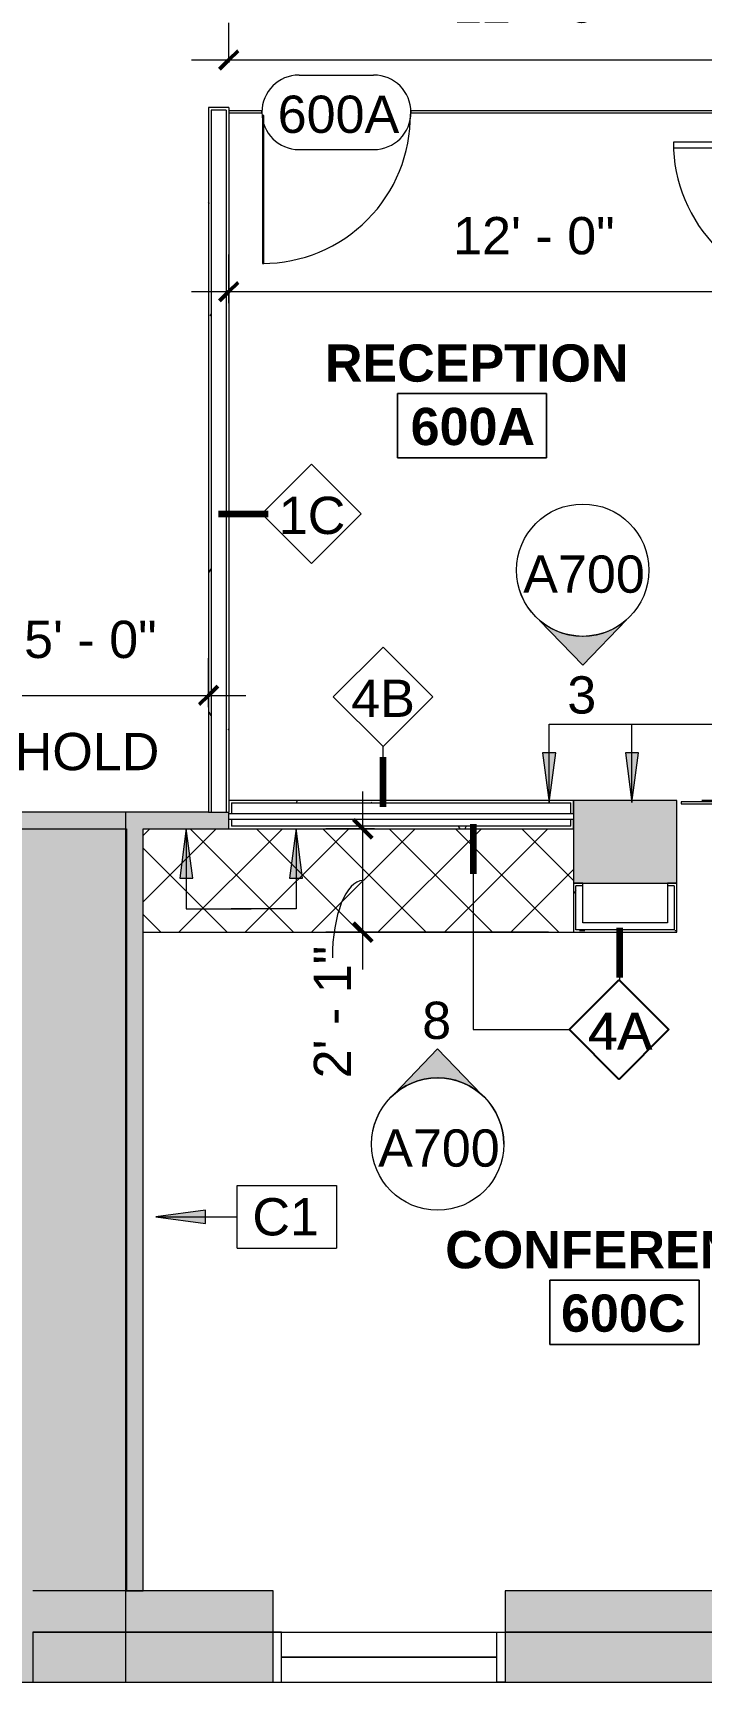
# Model space of a CAD drawing. Header units: inches. Extents: x 920 to 3279, y -557 to 1354.
# Drawn here: x 1971.6 to 2132.9, y 72 to 470.1 of the extents above; entities that cross this region are included whole.
import ezdxf

# ---------------------------------------------------------------- set-up
doc = ezdxf.new("R2010")
doc.units = ezdxf.units.IN
doc.header["$MEASUREMENT"] = 0
for name, color, linetype, lineweight in [('1600 K ST 6th Floor-Clean-REVISED_dwg', 8, 'Continuous', 9), ('A-ANNO-DIMS', 211, 'Continuous', 9), ('A-ANNO-DIMS-96', 211, 'Continuous', 9), ('A-ANNO-KEYN', 231, 'Continuous', 9), ('A-AREA-IDEN', 2, 'Continuous', 9), ('A-COLS', 52, 'Continuous', 13), ('A-DETL', 90, 'Continuous', 9), ('A-DETL-GENF', 92, 'Continuous', 9), ('A-DOOR', 31, 'Continuous', 13), ('A-DOOR-IDEN', 31, 'Continuous', 9), ('A-GLAZ-CURT', 52, 'Continuous', 9), ('A-Glaz-Exst', 7, 'Continuous', 9), ('A-WALL', 113, 'Continuous', 13), ('A-WALL-IDEN', 211, 'Continuous', 9), ('A-WALL-PATT', 111, 'Continuous', 13), ('G-ANNO-SYMB', 111, 'Continuous', 9), ('G-ANNO-TEXT', 4, 'Continuous', 9), ('I-WALL', 2, 'Continuous', 13), ('Q-CASE', 31, 'Continuous', 9)]:
    doc.layers.add(name, color=color, linetype=linetype, lineweight=lineweight)
doc.styles.add('Arial', font='arial.ttf', dxfattribs={"height": 9})
doc.styles.add('Swis721 Lt BT_2', font='swissl.ttf', dxfattribs={"height": 9})
doc.styles.add('Swis721 Lt BT_B', font='', dxfattribs={"height": 9})
doc.styles.get('Swis721 Lt BT_B').set_extended_font_data('Swis721 Lt BT', bold=True)
doc.dimstyles.new('OTJ_-_3_32__Linear__1_2__Tolerance', dxfattribs={"dimscale": 12, "dimtxt": 9.497835, "dimasz": 0.375, "dimexe": 0.75, "dimexo": 0.5, "dimgap": 0.5, "dimtad": 1, "dimdec": 1, "dimrnd": 0.5, "dimzin": 3, "dimdsep": 46, "dimlunit": 4, "dimtxsty": 'Swis721 Lt BT_2', "dimblk1": 'OBLIQUE', "dimblk2": 'OBLIQUE', "dimsah": 1, "dimcen": 0.09, "dimdle": 0.75, "dimazin": 0, "dimtfac": 1, "dimtdec": 4, "dimtix": 1, "dimtmove": 0, "dimatfit": 3, "dimfxl": 1, "dimtvp": 1, "dimfrac": 2, "dimtolj": 1, "dimtzin": 0, "dimarcsym": 2})
doc.dimstyles.new('OTJ_-_3_32__Linear__1_2__Tolerance_1', dxfattribs={"dimscale": 12, "dimtxt": 9.497835, "dimasz": 0.375, "dimexe": 0.75, "dimexo": 0.5, "dimgap": 0.5, "dimtad": 1, "dimdec": 1, "dimrnd": 0.5, "dimzin": 3, "dimdsep": 46, "dimlunit": 4, "dimtxsty": 'Swis721 Lt BT_2', "dimblk1": 'OBLIQUE', "dimblk2": 'OBLIQUE', "dimsah": 1, "dimcen": 0.09, "dimdle": 0.75, "dimazin": 0, "dimtfac": 1, "dimtdec": 4, "dimtix": 1, "dimtmove": 1, "dimatfit": 3, "dimfxl": 1, "dimtvp": 1, "dimfrac": 2, "dimtolj": 1, "dimtzin": 0, "dimarcsym": 2})
pattern_1 = [(0, (1742.605, 0), (30.72, 7.68), [1.267, -21.773, 1.267, -21.773, -122.88]), (0, (1742.605, 0), (30.72, 7.68), [-46.08, 1.267, -44.813, 1.267, -21.773, -53.76]), (0, (1742.605, 0), (30.72, 7.68), [-115.2, 1.267, -14.093, 1.267, -37.133]), (120, (1754.125, 3.84), (-22.01108, 22.7643), [1.267, -21.773, 1.267, -21.773, -122.88]), (120, (1754.125, 3.84), (-22.01108, 22.7643), [-46.08, 1.267, -44.813, 1.267, -21.773, -53.76]), (120, (1754.125, 3.84), (-22.01108, 22.7643), [-115.2, 1.267, -14.093, 1.267, -37.133]), (240, (1757.965, 19.2), (-8.70892, -30.4443), [1.267, -21.773, 1.267, -21.773, -122.88]), (240, (1757.965, 19.2), (-8.70892, -30.4443), [-46.08, 1.267, -44.813, 1.267, -21.773, -53.76]), (240, (1757.965, 19.2), (-8.70892, -30.4443), [-115.2, 1.267, -14.093, 1.267, -37.133])]

# ---------------------------------------------------------------- blocks, each defined once
blk = doc.blocks.new('System Panel - Glazed-7510324-Level XX  CONSTRUCTION')
at = {"layer": 'A-GLAZ-CURT', "lineweight": 13}
for p, q in [((19, 0.125), (-19, 0.125)), ((-19, 0.125), (-19, -0.375)), ((19, -0.375), (19, 0.125)), ((-19, -0.375), (19, -0.375))]:
    blk.add_line(p, q, dxfattribs=at)
blk = doc.blocks.new('existing columns - existing columns-7228682-Level XX  CONSTRUCTION')
at = {"layer": 'A-COLS', "lineweight": 9}
h = blk.add_hatch(color=7, dxfattribs=at)
h.paths.add_polyline_path([(384.5, 264.85), (384.5, 284.85), (359.5, 284.85), (359.5, 264.85)], flags=0)
h.paths.add_polyline_path([(1273.33, 265.1), (1296.58, 265.1), (1296.58, 284.6), (1273.33, 284.6)], flags=0)
h.paths.add_polyline_path([(614.75, 265.1), (614.75, 284.6), (585.25, 284.6), (585.25, 265.1)], flags=0)
h.paths.add_polyline_path([(162.62, 265.35), (162.62, 284.85), (125.37, 284.85), (125.37, 265.35)], flags=0)
h.paths.add_polyline_path([(816.33, 265.6), (841.58, 265.6), (841.58, 284.1), (816.33, 284.1)], flags=0)
h.paths.add_polyline_path([(1043.14, 265.6), (1070.77, 265.6), (1070.77, 284.1), (1043.14, 284.1), (1043.14, 267.07)], flags=0)
h.paths.add_polyline_path([(1297.94, 517.56), (1297.94, 540.06), (1274.69, 540.06), (1274.69, 517.56)], flags=0)
h.paths.add_polyline_path([(1049.47, 518.87), (1070.77, 518.87), (1070.77, 538.75), (1043.14, 538.75), (1043.14, 518.87)], flags=0)
h.paths.add_polyline_path([(816.33, 520.1), (841.58, 520.1), (841.58, 538.22), (816.33, 538.22)], flags=0)
h.paths.add_polyline_path([(615, 520.1), (615, 539.97), (585, 539.97), (585, 520.1)], flags=0)
h.paths.add_polyline_path([(365.37, 522.37), (396.25, 522.37), (396.25, 540.6), (365.37, 540.6)], flags=0)
h.paths.add_polyline_path([(369, 759.02), (395, 759.02), (395, 770.52), (369, 770.52)], flags=0)
at = {"layer": 'A-COLS', "color": 8, "lineweight": 20}
for p, q in [((384.5, 284.85), (359.5, 284.85)), ((359.5, 284.85), (359.5, 264.85)), ((384.5, 264.85), (384.5, 284.85)), ((359.5, 264.85), (384.5, 264.85))]:
    blk.add_line(p, q, dxfattribs=at)
blk = doc.blocks.new('perimeter columns - perimeter columns-7228800-Level XX  CONSTRUCTION')
at = {"layer": 'A-COLS', "lineweight": 9}
h = blk.add_hatch(color=7, dxfattribs=at)
h.paths.add_polyline_path([(12, 84), (59, 84), (59, 94), (12, 94)], flags=0)
h.paths.add_polyline_path([(573.1, 84), (629, 84), (629, 94), (571, 94), (571, 84)], flags=0)
h.paths.add_polyline_path([(743.95, 84), (743.95, 94), (685, 94), (685, 84)], flags=0)
h.paths.add_polyline_path([(173, 84), (173, 94), (115, 94), (115, 84)], flags=0)
h.paths.add_polyline_path([(1390.51, 84), (1421.51, 84), (1426.24, 85.3), (1422.09, 94), (1390.51, 94)], flags=0)
h.paths.add_polyline_path([(229, 84), (287, 84), (287, 94), (229, 94)], flags=0)
h.paths.add_polyline_path([(953.95, 84), (953.95, 94), (931.95, 94), (931.95, 84), (953.33, 84)], flags=0)
h.paths.add_polyline_path([(457, 84), (515, 84), (515, 94), (457, 94)], flags=0)
h.paths.add_polyline_path([(343, 84), (401, 84), (401, 94), (343, 94)], flags=0)
h.paths.add_polyline_path([(1079.95, 84), (1079.95, 94), (1056.95, 94), (1056.95, 84)], flags=0)
h.paths.add_polyline_path([(1159.95, 84), (1184.95, 84), (1184.95, 94), (1159.95, 94)], flags=0)
h.paths.add_polyline_path([(1287.95, 84), (1305.95, 84), (1305.95, 94), (1287.95, 94)], flags=0)
h.paths.add_polyline_path([(838.95, 84), (838.95, 94), (819.95, 94), (819.95, 84), (838.33, 84)], flags=0)
h.paths.add_polyline_path([(1523.01, 178.61), (1524.2, 182.34), (1524.2, 206.47), (1515.95, 206.47), (1515.95, 182.29), (1519.44, 180.47)], flags=0)
h.paths.add_polyline_path([(1524.2, 318.22), (1524.2, 348.22), (1515.95, 348.22), (1515.95, 318.22)], flags=0)
h.paths.add_polyline_path([(1524.2, 436.04), (1524.2, 456.04), (1515.95, 456.04), (1515.95, 436.04)], flags=0)
h.paths.add_polyline_path([(1524.2, 551.04), (1524.2, 569.54), (1515.95, 569.54), (1515.95, 551.04)], flags=0)
h.paths.add_polyline_path([(1515.95, 680.5), (1524.2, 680.5), (1524.2, 704.5), (1515.95, 704.5)], flags=0)
h.paths.add_polyline_path([(722.81, 696.5), (739.8, 696.5), (739.8, 704.5), (722.81, 704.5)], flags=0)
h.paths.add_polyline_path([(946.41, 696.5), (952.2, 696.5), (952.2, 704.5), (932.2, 704.5), (932.2, 696.5)], flags=0)
h.paths.add_polyline_path([(833.7, 696.5), (833.7, 704.5), (815.2, 704.5), (815.2, 696.5)], flags=0)
h.paths.add_polyline_path([(574.9, 696.5), (574.9, 704.5), (560.9, 704.5), (560.9, 769.75), (547.9, 769.75), (547.9, 696.5), (573.1, 696.5)], flags=0)
h.paths.add_polyline_path([(1270.45, 696.5), (1301.45, 696.5), (1301.45, 704.5), (1270.45, 704.5)], flags=0)
h.paths.add_polyline_path([(1385.45, 696.5), (1410.45, 696.5), (1410.45, 704.5), (1385.45, 704.5)], flags=0)
h.paths.add_polyline_path([(1179.83, 696.5), (1182.95, 696.5), (1182.95, 704.5), (1159.7, 704.5), (1159.7, 696.5), (1174.08, 696.5)], flags=0)
h.paths.add_polyline_path([(1049.7, 696.5), (1075.7, 696.5), (1075.7, 704.5), (1049.7, 704.5)], flags=0)
at = {"layer": 'A-COLS', "color": 8, "lineweight": 20}
for p, q in [((287, 94), (229, 94)), ((287, 84), (287, 94)), ((343, 94), (343, 84)), ((401, 94), (343, 94)), ((229, 84), (287, 84)), ((343, 84), (401, 84))]:
    blk.add_line(p, q, dxfattribs=at)
blk = doc.blocks.new('System Panel - Glazed-7669273-Level XX  CONSTRUCTION')
at = {"layer": 'A-GLAZ-CURT', "lineweight": 13}
for p, q in [((4, 0.375), (-4, 0.375)), ((-4, 0.375), (-4, -0.125)), ((4, -0.125), (4, 0.375)), ((-4, -0.125), (4, -0.125))]:
    blk.add_line(p, q, dxfattribs=at)
blk = doc.blocks.new('CW-Single Glass Door - Patch Only - Short Pull-7669274-Level XX  CONSTRUCTION')
at = {"layer": 'A-DOOR'}
for p, q in [((-17.5, -0.75), (-17.875, -0.75)), ((-17.875, -0.75), (-17.875, -36.5)), ((-17.5, -36.5), (-17.5, -0.75)), ((-17.875, -36.5), (-17.5, -36.5))]:
    blk.add_line(p, q, dxfattribs=at)
at = {"layer": 'A-DOOR', "lineweight": 9}
blk.add_arc((-17.875, -0.75), 35.75, 270, 0.5, dxfattribs=at)
blk = doc.blocks.new('System Panel - Glazed-7669277-Level XX  CONSTRUCTION')
at = {"layer": 'A-GLAZ-CURT', "lineweight": 13}
for p, q in [((50.06, 0.37), (-50.06, 0.37)), ((-50.06, 0.37), (-50.06, -0.13)), ((50.06, -0.13), (50.06, 0.37)), ((-50.06, -0.13), (50.06, -0.13))]:
    blk.add_line(p, q, dxfattribs=at)
blk = doc.blocks.new('Door - Single - Solid Door-7488237-Level XX  CONSTRUCTION')
at = {"layer": 'A-DOOR', "lineweight": 9}
for p, q in [((-15.63, 3.1), (-14.13, 3.1)), ((-15.63, 2.35), (-15.63, 3.1)), ((-14.13, 3.1), (-14.13, -0.28)), ((22.12, 3.1), (23.62, 3.1)), ((22.12, -0.28), (22.12, 3.1)), ((23.62, 3.1), (23.62, 2.35)), ((-15.63, -3.28), (-15.63, -2.53)), ((-14.13, -3.28), (-15.63, -3.28)), ((-14.13, -0.28), (-13.63, -0.28)), ((-14.13, -1.78), (-14.13, -3.28)), ((-13.63, -1.78), (-14.13, -1.78)), ((-13.63, -0.28), (-13.63, -1.78)), ((21.62, -0.28), (22.12, -0.28)), ((21.62, -1.78), (21.62, -0.28)), ((22.12, -1.78), (21.62, -1.78)), ((22.12, -3.28), (22.12, -1.78)), ((23.62, -3.28), (22.12, -3.28)), ((23.62, -2.53), (23.62, -3.28))]:
    blk.add_line(p, q, dxfattribs=at)
at = {"layer": 'A-DOOR'}
for p, q in [((-12.63, -3.28), (-14.01, -3.28)), ((-14.01, -3.28), (-14.01, -39.28)), ((-12.63, -39.28), (-12.63, -3.28)), ((-14.01, -39.28), (-12.63, -39.28))]:
    blk.add_line(p, q, dxfattribs=at)
at = {"layer": 'A-DOOR', "lineweight": 9}
blk.add_arc((-14.01, -3.28), 36, 270, 0.5, dxfattribs=at)
blk = doc.blocks.new('C-Counter Top - ADJ HEIGHT-7554474-Level XX  CONSTRUCTION')
at = {"layer": 'Q-CASE'}
h = blk.add_hatch(dxfattribs=at)
h.set_pattern_fill('FP_10', color=256, style=0, pattern_type=2)
h.set_pattern_definition([(45, (-302.862, -278), (-8.01223, 8.01223), []), (135, (-302.862, -278), (-8.01223, -8.01223), [])])
h.paths.add_polyline_path([(56.64, -25), (56.64, 0), (-47.26, 0), (-47.26, -25)], flags=0)
blk.add_line((-47.26, -25), (56.64, -25), dxfattribs=at)
blk = doc.blocks.new('1600 K ST 6th Floor-Clean-REVISED_dwg-7023626-Level XX  CONSTRUCTION')
at = {"layer": 'A-Glaz-Exst'}
for p, q in [((289, 84), (287, 84)), ((287, 84), (343, 84)), ((341, 84), (343, 84)), ((287, 72), (343, 72))]:
    blk.add_line(p, q, dxfattribs=at)
at = {"layer": 'A-Glaz-Exst', "flags": 128}
for points in [[(287, 72), (289, 72), (289, 84)], [(343, 72), (341, 72), (341, 84)], [(341, 78), (341, 78), (289, 78), (289, 78), (341, 78), (341, 78), (289, 78)]]:
    blk.add_lwpolyline(points, dxfattribs=at)
blk = doc.blocks.new('Elevation - Filled Arrow 2-347888-Level XX  CONSTRUCTION')
at = {"layer": 'G-ANNO-SYMB'}
blk.add_circle((0, 0), 0.1664, dxfattribs=at)
blk = doc.blocks.new('Elevation - Filled Arrow-151867-Level XX  CONSTRUCTION')
at = {"layer": 'G-ANNO-SYMB'}
h = blk.add_hatch(color=256, dxfattribs=at)
edge = h.paths.add_edge_path(flags=0)
edge.add_line((0, 0.2393), (0.1103, 0.1247))
edge.add_arc((-0.0002, -0.0002), 0.1667, 48.498, 130.5571)
edge.add_line((-0.1085, 0.1265), (0, 0.2393))
for p, q in [((0, 0.2393), (-0.1085, 0.1265)), ((-0.1084, 0.1266), (0, 0.2393)), ((0, 0.2393), (-0.1084, 0.1266)), ((0, 0.2393), (0.11, 0.1249)), ((0.1103, 0.1247), (0, 0.2393))]:
    blk.add_line(p, q, dxfattribs=at)
blk.add_arc((-0.0002, -0.0002), 0.1667, 48.498, 130.5571, dxfattribs=at)
blk.add_ellipse((-0.0002, -0.0001), major_axis=(-0.1667, 0), ratio=0.999376, start_param=3.141593, end_param=6.283185, dxfattribs=at)
blk = doc.blocks.new('DIMBLOCK1-Level XX  CONSTRUCTION')
at = {"layer": 'A-ANNO-DIMS-96', "transparency": 16777216}
for p, q in [((1954.01, 307.39), (1954.01, 319.21)), ((2014.01, 307.39), (2014.01, 319.21)), ((1945.01, 310.21), (2023.01, 310.21)), ((1954.01, 310.21), (1954.01, 307.39)), ((2014.01, 310.21), (2014.01, 307.39))]:
    blk.add_line(p, q, dxfattribs=at)
at = {"layer": 'A-ANNO-DIMS-96', "lineweight": 50, "transparency": 16777216}
for p, q in [((1954.01, 310.21), (1956.26, 312.46)), ((2014.01, 310.21), (2016.26, 312.46)), ((1954.01, 310.21), (1951.76, 307.96)), ((2014.01, 310.21), (2011.76, 307.96))]:
    blk.add_line(p, q, dxfattribs=at)
at = {"layer": 'A-ANNO-DIMS-96', "color": 0, "transparency": 16777216, "char_height": 9, "attachment_point": 1, "line_spacing_factor": 1.005062, "style": 'Swis721 Lt BT_2'}
for s, insert, width in [('5\' - 0"', (1969.46, 328.22), 34.9159), ('HOLD', (1967.2, 301.14), 40.3432)]:
    blk.add_mtext(s, dxfattribs=dict(at, insert=insert, width=width))
blk = doc.blocks.new('_Oblique')
at = {"color": 0, "linetype": 'ByBlock', "lineweight": -2}
blk.add_line((-0.5, -0.5), (0.5, 0.5), dxfattribs=at)
blk = doc.blocks.new('Room Tag - Room Name and Number-3379422-Level XX  CONSTRUCTION')
at = {"layer": 'A-AREA-IDEN'}
for p, q in [((-0.1881, -0.1636), (-0.1881, -0.0018)), ((-0.1881, -0.0018), (0.1869, -0.0018)), ((0.1869, -0.0018), (-0.1881, -0.0018)), ((-0.1881, -0.0018), (-0.1881, -0.1636)), ((0.1869, -0.0018), (0.1869, -0.1636)), ((0.1869, -0.1636), (0.1869, -0.0018)), ((0.1869, -0.1636), (-0.1881, -0.1636)), ((-0.1881, -0.1636), (0.1869, -0.1636))]:
    blk.add_line(p, q, dxfattribs=at)
blk = doc.blocks.new('Door Tag - Door Tag-41184-Level XX  CONSTRUCTION')
at = {"layer": 'A-DOOR-IDEN'}
for p, q in [((-0.09375, 0.09375), (0.09375, 0.09375)), ((-0.09375, -0.09375), (0.09375, -0.09375))]:
    blk.add_line(p, q, dxfattribs=at)
for centre, start, end in [((-0.09375, 0), 90, 270), ((0.09375, 0), 270, 90)]:
    blk.add_arc(centre, 0.09375, start, end, dxfattribs=at)
blk = doc.blocks.new('Wall Tag - 1_4_-62626-Level XX  CONSTRUCTION')
at = {"layer": 'A-WALL-IDEN'}
for p, q in [((-0.125, 0), (0, 0.125)), ((0, 0.125), (0.125, 0)), ((-0.125, 0), (0, -0.125)), ((0, -0.125), (0.125, 0))]:
    blk.add_line(p, q, dxfattribs=at)
blk = doc.blocks.new('DIMBLOCK12-Level XX  CONSTRUCTION')
at = {"layer": 'A-ANNO-DIMS-96', "transparency": 16777216}
for p, q in [((2018.88, 404.86), (2018.88, 416.67)), ((2163, 404.86), (2163, 416.67)), ((2009.88, 407.67), (2172, 407.67)), ((2018.88, 407.67), (2018.88, 404.86)), ((2163, 407.67), (2163, 404.86))]:
    blk.add_line(p, q, dxfattribs=at)
at = {"layer": 'A-ANNO-DIMS-96', "lineweight": 50, "transparency": 16777216}
for p, q in [((2018.88, 407.67), (2016.63, 405.42)), ((2018.88, 407.67), (2021.13, 409.92)), ((2163, 407.67), (2160.75, 405.42)), ((2163, 407.67), (2165.25, 409.92))]:
    blk.add_line(p, q, dxfattribs=at)
at = {"layer": 'A-ANNO-DIMS-96', "color": 0, "transparency": 16777216, "insert": (2073.07, 425.69), "char_height": 9, "width": 42.8759, "attachment_point": 1, "line_spacing_factor": 1.005062, "style": 'Swis721 Lt BT_2'}
blk.add_mtext('12\' - 0"', dxfattribs=at)
blk = doc.blocks.new('Keynote Tag - Keynote Number - Boxed-135510-Level XX  CONSTRUCTION')
at = {"layer": 'A-ANNO-KEYN'}
for p, q in [((-0.125, -0.0792), (-0.125, 0.0781)), ((-0.125, 0.0781), (0.125, 0.0781)), ((0.125, 0.0781), (0.125, -0.0792)), ((-0.125, -0.0792), (0.125, -0.0792))]:
    blk.add_line(p, q, dxfattribs=at)
blk = doc.blocks.new('DIMBLOCK16-Level XX  CONSTRUCTION')
at = {"layer": 'A-ANNO-DIMS-96', "transparency": 16777216}
for p, q in [((2212.61, 353.85), (2212.61, 275.85)), ((2209.79, 344.85), (2221.61, 344.85)), ((2212.61, 344.85), (2209.79, 344.85)), ((2133.11, 284.85), (2221.61, 284.85)), ((2212.61, 284.85), (2133.11, 284.85))]:
    blk.add_line(p, q, dxfattribs=at)
at = {"layer": 'A-ANNO-DIMS-96', "lineweight": 50, "transparency": 16777216}
for p, q in [((2212.61, 344.85), (2210.36, 347.1)), ((2212.61, 344.85), (2214.86, 342.6)), ((2212.61, 284.85), (2210.36, 287.1)), ((2212.61, 284.85), (2214.86, 282.6))]:
    blk.add_line(p, q, dxfattribs=at)
at = {"layer": 'A-ANNO-DIMS-96', "color": 0, "transparency": 16777216, "insert": (2194.59, 300.3), "char_height": 9, "width": 34.9159, "attachment_point": 1, "rotation": 90, "line_spacing_factor": 1.005062, "style": 'Swis721 Lt BT_2'}
blk.add_mtext('5\' - 0"', dxfattribs=at)
blk = doc.blocks.new('DIMBLOCK19-Level XX  CONSTRUCTION')
at = {"layer": 'A-ANNO-DIMS-96', "transparency": 16777216}
for p, q in [((2018.88, 462.97), (2018.88, 472.6)), ((2163, 462.97), (2163, 472.6)), ((2009.88, 463.6), (2172, 463.6)), ((2018.88, 463.6), (2018.88, 462.97)), ((2163, 463.6), (2163, 462.97))]:
    blk.add_line(p, q, dxfattribs=at)
at = {"layer": 'A-ANNO-DIMS-96', "lineweight": 50, "transparency": 16777216}
for p, q in [((2018.88, 463.6), (2021.13, 465.85)), ((2163, 463.6), (2165.25, 465.85)), ((2018.88, 463.6), (2016.63, 461.35)), ((2163, 463.6), (2160.75, 461.35))]:
    blk.add_line(p, q, dxfattribs=at)
at = {"layer": 'A-ANNO-DIMS-96', "color": 0, "transparency": 16777216, "insert": (2073.07, 481.61), "char_height": 9, "width": 42.8759, "attachment_point": 1, "line_spacing_factor": 1.005062, "style": 'Swis721 Lt BT_2'}
blk.add_mtext('12\' - 0"', dxfattribs=at)
blk = doc.blocks.new('DIMBLOCK20-Level XX  CONSTRUCTION')
at = {"layer": 'A-ANNO-DIMS-96', "transparency": 16777216}
for p, q in [((2051.3, 244), (2051.3, 287)), ((2054.11, 278), (2042.3, 278)), ((2051.3, 278), (2054.11, 278)), ((2096.11, 253), (2042.3, 253)), ((2051.3, 253), (2096.11, 253))]:
    blk.add_line(p, q, dxfattribs=at)
at = {"layer": 'A-ANNO-DIMS-96', "lineweight": 50, "transparency": 16777216}
for p, q in [((2051.3, 278), (2049.05, 280.25)), ((2051.3, 278), (2053.55, 275.75)), ((2051.3, 253), (2049.05, 255.25)), ((2051.3, 253), (2053.55, 250.75))]:
    blk.add_line(p, q, dxfattribs=at)
at = {"layer": 'A-ANNO-DIMS-96', "transparency": 16777216}
blk.add_ellipse((2051.3, 246.82), major_axis=(0, 18.68), ratio=0.396095, start_param=0, end_param=1.570796, dxfattribs=at)
at = {"layer": 'A-ANNO-DIMS-96', "color": 0, "transparency": 16777216, "insert": (2039.42, 217.73), "char_height": 9, "width": 34.9159, "attachment_point": 1, "rotation": 90, "line_spacing_factor": 1.005062, "style": 'Swis721 Lt BT_2'}
blk.add_mtext('2\' - 1"', dxfattribs=at)

msp = doc.modelspace()

# ---------------------------------------------------------------- hatches: boundary and pattern name
at = {"layer": 'A-ANNO-KEYN'}
msp.add_hatch(color=256, dxfattribs=at).paths.add_polyline_path([(2001.3, 184.31), (2013.3, 182.73), (2013.3, 185.89)], flags=0)
at = {"layer": 'A-DETL-GENF'}
h = msp.add_hatch(color=9, dxfattribs=at)
h.paths.add_polyline_path([(1971.61, 72), (1971.61, 94), (1994.01, 94), (1994.01, 278), (1950.01, 278.03), (1950.01, 330.67), (1949.26, 330.67), (1949.26, 332.17), (1950.76, 332.17), (1950.76, 332.67), (1952.26, 332.67), (1952.26, 332.17), (1954.01, 332.17), (1954.01, 368.42), (1952.26, 368.42), (1952.26, 367.92), (1950.76, 367.92), (1950.76, 368.42), (1949.26, 368.42), (1949.26, 369.92), (1950.01, 369.92), (1950.01, 372.3), (1792.61, 372.3), (1792.61, 288.8), (1754.61, 288.8), (1754.61, 94), (1801.61, 94), (1801.61, 72), (1857.61, 72), (1857.61, 94), (1915.61, 94), (1915.61, 72), (1969.46, 72)], flags=0)
h.paths.add_polyline_path([(1742.61, 72), (1754.61, 72), (1754.61, 78), (1742.61, 78), (1742.61, 76.47)], flags=0)
h.paths.add_polyline_path([(1905.23, 265.35), (1867.98, 265.35), (1867.98, 284.85), (1905.23, 284.85), (1905.23, 267.07)], flags=0)
h.paths.add_polyline_path([(1754.61, 292.3), (1789.11, 292.3), (1789.11, 372.3), (1754.61, 372.3), (1754.61, 326.8)], flags=0)
h.paths.add_polyline_path([(1835.96, 378.3), (1908.61, 378.3), (1908.61, 415.17), (1914.7, 415.17), (1914.7, 411.67), (1912.11, 411.67), (1912.11, 378.3), (1946.01, 378.3), (1946.01, 411.67), (1942.7, 411.67), (1942.7, 415.17), (1946.01, 415.17), (1946.01, 422.55), (1954.01, 422.55), (1954.01, 462.55), (1946.01, 462.55), (1946.01, 466.3), (1754.61, 466.3), (1754.61, 378.3), (1826.58, 378.3)], flags=0)
h.paths.add_polyline_path([(1842.64, 472.3), (1864.61, 472.3), (1864.61, 473.89), (1863.86, 473.89), (1863.86, 475.39), (1864.61, 475.39), (1864.61, 505.64), (1863.86, 505.64), (1863.86, 507.14), (1864.61, 507.14), (1864.58, 520.87), (1846.11, 520.87), (1846.11, 537.12), (1851.11, 537.12), (1851.11, 628.62), (1754.61, 628.62), (1754.61, 472.3), (1808.9, 472.3)], flags=0)
h.paths.add_polyline_path([(1863.01, 537.12), (1945.61, 537.12), (1945.61, 570.5), (1953.61, 570.5), (1953.61, 612.5), (1945.61, 612.5), (1945.61, 642.5), (1857.11, 642.5), (1857.11, 537.12)], flags=0)
h.paths.add_polyline_path([(1835.45, 632.62), (1851.11, 632.62), (1851.11, 656.22), (1754.61, 656.22), (1754.61, 632.62), (1796.34, 632.62)], flags=0)
h.paths.add_polyline_path([(1857.11, 650.5), (1945.61, 650.5), (1945.61, 680.5), (1953.61, 680.5), (1953.61, 722.5), (1945.61, 722.5), (1945.61, 754.28), (1857.11, 754.28), (1857.11, 656.22)], flags=0)
h.paths.add_polyline_path([(1840, 660.11), (1851.11, 660.11), (1851.11, 754.28), (1846.61, 754.28), (1846.61, 771.47), (1863.11, 771.47), (1863.11, 799), (1863.01, 799), (1863.01, 845.5), (1754.61, 845.5), (1754.61, 660.11), (1796.34, 660.11)], flags=0)
h.paths.add_polyline_path([(2078.77, 676.82), (2195.61, 676.82), (2195.61, 757.69), (2290.51, 757.69), (2290.51, 769.75), (2303.51, 769.75), (2303.51, 832.75), (2293.51, 832.75), (2293.51, 878.5), (2303.51, 878.5), (2303.51, 934.62), (2293.51, 934.62), (2293.51, 980.37), (2303.51, 980.37), (2303.51, 1036.5), (2293.51, 1036.5), (2293.51, 1082.25), (2303.51, 1082.25), (2303.51, 1138.25), (2293.51, 1138.25), (2293.51, 1185.37), (2303.51, 1185.37), (2303.51, 1333.62), (2293.51, 1333.62), (2293.51, 1341.62), (2253.11, 1341.62), (2253.11, 1353.62), (2197.11, 1353.62), (2197.11, 1333.62), (2121.61, 1333.62), (2121.61, 1353.62), (2065.61, 1353.62), (2065.61, 1333.62), (2017.61, 1333.62), (2017.61, 1353.62), (1961.61, 1353.62), (1961.61, 1333.62), (1922.11, 1333.62), (1922.11, 1353.62), (1866.11, 1353.62), (1866.11, 1333.62), (1826.61, 1333.62), (1826.61, 1353.62), (1770.61, 1353.62), (1770.61, 1333.62), (1754.61, 1333.62), (1754.61, 1162.37), (1764.86, 1162.37), (1764.86, 1157.37), (1779.86, 1157.37), (1779.86, 1107.62), (1754.61, 1107.62), (1754.61, 974.75), (1817.11, 974.75), (1817.11, 945.5), (1856.61, 945.5), (1856.61, 955.33), (1886.61, 955.33), (1886.61, 945.5), (1952.01, 945.5), (1952.01, 938.21), (1946.01, 938.21), (1946.01, 939.5), (1916.11, 939.5), (1916.11, 907.1), (1946.01, 907.1), (1946.01, 908.21), (1952.01, 908.21), (1952.01, 907.1), (2032.21, 907.1), (2032.21, 762.52), (2111.61, 762.52), (2111.61, 770.52), (2137.61, 770.52), (2137.61, 721.42), (2073.71, 721.42), (2073.71, 676.82), (2077.86, 676.82)], flags=0)
h.paths.add_polyline_path([(2076.07, 725.42), (2134.11, 725.42), (2134.11, 759.02), (2073.71, 759.02), (2073.71, 725.42)], flags=0)
h.paths.add_polyline_path([(1945.61, 760.28), (1945.61, 793), (1910.63, 793), (1910.63, 799), (1876.63, 799), (1876.63, 793), (1869.11, 793), (1869.11, 771.47), (1908.61, 771.47), (1908.61, 760.28), (1944.09, 760.28)], flags=0)
h.paths.add_polyline_path([(1919.8, 851.5), (1946.01, 851.5), (1946.01, 855.97), (1945.26, 855.97), (1945.26, 857.47), (1946.01, 857.47), (1946.01, 893.72), (1945.26, 893.72), (1945.26, 895.22), (1946.01, 895.22), (1946.01, 903.1), (1912.11, 903.1), (1912.11, 939.5), (1754.61, 939.5), (1754.61, 851.5), (1882.9, 851.5)], flags=0)
h.paths.add_polyline_path([(2140.61, 938.5), (2116.11, 938.5), (2116.11, 956.5), (2140.61, 956.5)], flags=0)
h.paths.add_polyline_path([(1754.61, 945.5), (1813.11, 945.5), (1813.11, 970.75), (1754.61, 970.75)], flags=0)
h.paths.add_polyline_path([(1944.36, 1126.37), (1924.86, 1126.37), (1924.86, 1162.37), (1944.36, 1162.37)], flags=0)
h.paths.add_polyline_path([(2159.36, 1143.25), (2140.86, 1143.25), (2140.86, 1162.37), (2159.36, 1162.37)], flags=0)
h.paths.add_polyline_path([(2315.51, 1341.62), (2315.51, 1353.62), (2309.51, 1353.62), (2309.51, 1341.62)], flags=0)
h.paths.add_polyline_path([(1742.61, 1341.62), (1754.61, 1341.62), (1754.61, 1353.62), (1742.61, 1353.62)], flags=0)
at = {"layer": 'A-WALL-PATT', "lineweight": 9}
h = msp.add_hatch(dxfattribs=at)
h.set_pattern_fill('FP_2', color=256, style=0, pattern_type=2)
h.set_pattern_definition(pattern_1)
h.paths.add_polyline_path([(2014.01, 282), (2014.63, 282), (2014.63, 451.47), (2018.26, 451.47), (2018.25, 452.1), (2014.01, 452.1), (2014.01, 424.1)], flags=0)
h = msp.add_hatch(dxfattribs=at)
h.set_pattern_fill('FP_2', color=256, style=0, pattern_type=2)
h.set_pattern_definition(pattern_1)
h.paths.add_polyline_path([(2018.26, 282), (2018.88, 282), (2018.88, 452.1), (2018.26, 452.1), (2018.26, 284.85)], flags=0)
h = msp.add_hatch(dxfattribs=at)
h.set_pattern_fill('FP_2', color=256, style=0, pattern_type=2)
h.set_pattern_definition(pattern_1)
h.paths.add_polyline_path([(2102.11, 281.72), (2102.11, 284.85), (2018.88, 284.85), (2018.88, 281.72), (2019.51, 281.72), (2019.51, 284.22), (2101.48, 284.22), (2101.48, 281.72)], flags=0)
for points in [[(1969.46, 278), (1998.21, 278), (1998.21, 282), (1954.01, 282), (1954.01, 278)], [(2018.26, 278), (2018.88, 278), (2018.88, 282), (1998.21, 282), (1998.21, 278), (2014.63, 278)], [(1994.21, 94), (1998.21, 94), (1998.21, 278), (1994.21, 278), (1994.21, 110.03)], [(1971.61, 72), (2029.61, 72), (2029.61, 84), (1971.61, 84)], [(2143.61, 72), (2143.61, 84), (2085.61, 84), (2085.61, 72)]]:
    msp.add_hatch(color=7, dxfattribs=at).paths.add_polyline_path(points, flags=0)
h = msp.add_hatch(dxfattribs=at)
h.set_pattern_fill('FP_2', color=256, style=0, pattern_type=2)
h.set_pattern_definition(pattern_1)
h.paths.add_polyline_path([(2101.48, 278), (2102.11, 278), (2102.11, 280.25), (2101.48, 280.25), (2101.48, 278.62), (2019.51, 278.62), (2019.51, 280.25), (2018.88, 280.25), (2018.88, 278), (2019.51, 278)], flags=0)
h = msp.add_hatch(dxfattribs=at)
h.set_pattern_fill('FP_2', color=256, style=0, pattern_type=2)
h.set_pattern_definition(pattern_1)
h.paths.add_polyline_path([(2102.11, 253), (2102.73, 253), (2102.73, 264.22), (2104.36, 264.22), (2104.36, 264.85), (2102.11, 264.85), (2102.11, 253.62)], flags=0)
h = msp.add_hatch(dxfattribs=at)
h.set_pattern_fill('FP_2', color=256, style=0, pattern_type=2)
h.set_pattern_definition(pattern_1)
h.paths.add_polyline_path([(2124.86, 253), (2127.11, 253), (2127.11, 253.62), (2102.73, 253.62), (2102.73, 253), (2104.36, 253)], flags=0)
at = {"layer": 'G-ANNO-TEXT'}
for points in [[(2096.26, 284.3), (2097.84, 296.3), (2094.68, 296.3)], [(2116.26, 284.3), (2117.84, 296.3), (2114.68, 296.3)], [(2008.62, 278.04), (2007.04, 266.04), (2010.2, 266.04)], [(2035.14, 278.04), (2033.56, 266.04), (2036.72, 266.04)]]:
    msp.add_hatch(color=7, dxfattribs=at).paths.add_polyline_path(points, flags=0)

# ---------------------------------------------------------------- linework, layer by layer
at = {"layer": 'A-ANNO-KEYN'}
for p, q in [((2013.3, 185.89), (2001.3, 184.31)), ((2001.3, 184.31), (2013.3, 182.73)), ((2001.3, 184.31), (2020.88, 184.31)), ((2013.3, 182.73), (2013.3, 185.89))]:
    msp.add_line(p, q, dxfattribs=at)
at = {"layer": 'A-DETL'}
for p, q in [((1994.01, 282), (1954.01, 282)), ((1994.01, 72), (1994.01, 282)), ((1742.61, 72), (1994.01, 72))]:
    msp.add_line(p, q, dxfattribs=at)
at = {"layer": 'A-WALL'}
for p, q in [((2018.26, 451.47), (2014.63, 451.47)), ((2014.63, 451.47), (2014.63, 282)), ((2018.26, 451.47), (2018.26, 282)), ((2019.51, 284.22), (2019.51, 281.72)), ((2019.51, 284.22), (2101.48, 284.22)), ((2101.48, 281.72), (2101.48, 284.22)), ((2014.01, 282), (2018.88, 282)), ((2019.51, 280.25), (2019.51, 278.62)), ((2101.48, 278.62), (2101.48, 280.25)), ((2101.48, 278.62), (2019.51, 278.62)), ((2102.73, 253.62), (2102.73, 264.22)), ((2104.36, 264.22), (2102.73, 264.22)), ((2126.48, 264.22), (2124.86, 264.22)), ((2126.48, 264.22), (2126.48, 253.62)), ((2126.48, 253.62), (2102.73, 253.62))]:
    msp.add_line(p, q, dxfattribs=at)
at = {"layer": 'A-WALL', "color": 8, "lineweight": 20}
for p, q in [((2029.61, 84), (1971.61, 84)), ((1971.61, 84), (1971.61, 72)), ((2029.61, 72), (2029.61, 84)), ((2143.61, 84), (2085.61, 84)), ((2085.61, 84), (2085.61, 72)), ((1971.61, 72), (2029.61, 72)), ((2085.61, 72), (2143.61, 72))]:
    msp.add_line(p, q, dxfattribs=at)
at = {"layer": 'A-WALL-IDEN', "lineweight": 90}
for p, q in [((2016.44, 354.04), (2028.44, 354.04)), ((2056.14, 283.29), (2056.14, 295.29)), ((2077.89, 279.12), (2077.89, 267.12)), ((2113.27, 254.12), (2113.27, 242.12))]:
    msp.add_line(p, q, dxfattribs=at)
at = {"layer": 'A-WALL-IDEN'}
for p, q in [((2016.44, 354.04), (2026.88, 354.04)), ((2056.14, 283.29), (2056.14, 297.88)), ((2077.89, 279.12), (2077.89, 229.5)), ((2113.27, 254.12), (2113.27, 241.5)), ((2077.89, 229.5), (2101.02, 229.5))]:
    msp.add_line(p, q, dxfattribs=at)
at = {"layer": 'G-ANNO-TEXT', "color": 7}
for p, q in [((2096.26, 303.23), (2119.07, 303.23)), ((2096.26, 284.3), (2096.26, 303.23)), ((2116.26, 303.23), (2139.07, 303.23)), ((2116.26, 284.3), (2116.26, 303.23)), ((2119.07, 303.23), (2120.32, 303.23)), ((2097.84, 296.3), (2094.68, 296.3)), ((2094.68, 296.3), (2096.26, 284.3)), ((2096.26, 284.3), (2097.84, 296.3)), ((2117.84, 296.3), (2114.68, 296.3)), ((2114.68, 296.3), (2116.26, 284.3)), ((2116.26, 284.3), (2117.84, 296.3)), ((2008.62, 278.04), (2007.04, 266.04)), ((2010.2, 266.04), (2008.62, 278.04)), ((2008.62, 278.04), (2008.62, 258.69)), ((2035.14, 278.04), (2033.56, 266.04)), ((2036.72, 266.04), (2035.14, 278.04)), ((2035.14, 278.04), (2035.14, 258.69)), ((2007.04, 266.04), (2010.2, 266.04)), ((2033.56, 266.04), (2036.72, 266.04)), ((2008.62, 258.69), (2024.29, 258.69)), ((2035.14, 258.69), (2019.47, 258.69))]:
    msp.add_line(p, q, dxfattribs=at)
at = {"layer": 'I-WALL'}
for p, q in [((2018.88, 452.1), (2014.01, 452.1)), ((2014.01, 452.1), (2014.01, 282)), ((2018.88, 452.1), (2018.88, 282)), ((2102.11, 284.85), (2018.88, 284.85)), ((2102.11, 281.72), (2102.11, 284.85)), ((2018.88, 281.72), (2102.11, 281.72)), ((2102.11, 280.25), (2018.88, 280.25)), ((2102.11, 278), (2102.11, 280.25)), ((2018.88, 278), (2102.11, 278)), ((2102.11, 264.85), (2102.11, 253)), ((2104.36, 264.85), (2102.11, 264.85)), ((2104.36, 255.25), (2104.36, 264.85)), ((2127.11, 264.85), (2124.86, 264.85)), ((2124.86, 264.85), (2124.86, 255.25)), ((2127.11, 253), (2127.11, 264.85)), ((2124.86, 255.25), (2104.36, 255.25)), ((2102.11, 253), (2127.11, 253))]:
    msp.add_line(p, q, dxfattribs=at)
at = {"layer": 'I-WALL', "color": 8, "lineweight": 20}
for p, q in [((2014.01, 282), (1954.01, 282)), ((2018.88, 278), (2018.88, 282)), ((1950.01, 278), (1994.21, 278)), ((1994.21, 278), (1994.21, 94)), ((1998.21, 94), (1998.21, 278)), ((1998.21, 278), (2018.88, 278)), ((1994.21, 94), (1998.21, 94))]:
    msp.add_line(p, q, dxfattribs=at)

# ---------------------------------------------------------------- block references
at = {"layer": '1600 K ST 6th Floor-Clean-REVISED_dwg', "color": 7}
msp.add_blockref('1600 K ST 6th Floor-Clean-REVISED_dwg-7023626-Level XX  CONSTRUCTION', (1742.61, 0), dxfattribs=at)
at = {"layer": 'A-ANNO-KEYN', "xscale": 95.99999999999994, "yscale": 95.99999999999994, "zscale": 95.99999999999994}
msp.add_blockref('Keynote Tag - Keynote Number - Boxed-135510-Level XX  CONSTRUCTION', (2032.88, 184.36), dxfattribs=at)
at = {"layer": 'A-AREA-IDEN', "xscale": 95.99999999999994, "yscale": 95.99999999999994, "zscale": 95.99999999999994}
for p in [(2077.71, 383.22), (2114.52, 169.16)]:
    msp.add_blockref('Room Tag - Room Name and Number-3379422-Level XX  CONSTRUCTION', p, dxfattribs=at)
at = {"layer": 'A-COLS', "lineweight": 9}
for name in ['perimeter columns - perimeter columns-7228800-Level XX  CONSTRUCTION', 'existing columns - existing columns-7228682-Level XX  CONSTRUCTION']:
    msp.add_blockref(name, (1742.61, 0), dxfattribs=at)
at = {"layer": 'A-DOOR'}
msp.add_blockref('CW-Single Glass Door - Patch Only - Short Pull-7669274-Level XX  CONSTRUCTION', (2044.88, 450.97), dxfattribs=at)
at = {"layer": 'A-DOOR', "rotation": 270}
msp.add_blockref('Door - Single - Solid Door-7488237-Level XX  CONSTRUCTION', (2165.53, 429.73), dxfattribs=at)
at = {"layer": 'A-DOOR-IDEN', "xscale": 95.99999999999994, "yscale": 95.99999999999994, "zscale": 95.99999999999994}
msp.add_blockref('Door Tag - Door Tag-41184-Level XX  CONSTRUCTION', (2044.88, 450.97), dxfattribs=at)
at = {"layer": 'A-GLAZ-CURT'}
for name, p in [('System Panel - Glazed-7669273-Level XX  CONSTRUCTION', (2022.88, 450.97)), ('System Panel - Glazed-7669277-Level XX  CONSTRUCTION', (2112.94, 450.97)), ('System Panel - Glazed-7510324-Level XX  CONSTRUCTION', (2147.11, 284.41))]:
    msp.add_blockref(name, p, dxfattribs=at)
at = {"layer": 'A-WALL-IDEN', "xscale": 95.99999999999994, "yscale": 95.99999999999994, "zscale": 95.99999999999994}
for p in [(2038.88, 354.04), (2056.14, 309.88), (2113.02, 229.5), (2113.27, 229.5)]:
    msp.add_blockref('Wall Tag - 1_4_-62626-Level XX  CONSTRUCTION', p, dxfattribs=at)
at = {"layer": 'G-ANNO-SYMB', "xscale": 95.99999999999994, "yscale": 95.99999999999994, "zscale": 95.99999999999994}
for name, p in [('Elevation - Filled Arrow 2-347888-Level XX  CONSTRUCTION', (2104.37, 340.43)), ('Elevation - Filled Arrow-151867-Level XX  CONSTRUCTION', (2069.33, 201.87)), ('Elevation - Filled Arrow 2-347888-Level XX  CONSTRUCTION', (2069.33, 201.87))]:
    msp.add_blockref(name, p, dxfattribs=at)
at = {"layer": 'G-ANNO-SYMB', "extrusion": (0, 0, -1), "xscale": 95.99999999999994, "yscale": 95.99999999999994, "zscale": 95.99999999999994, "rotation": 180}
msp.add_blockref('Elevation - Filled Arrow-151867-Level XX  CONSTRUCTION', (-2104.37, 340.43), dxfattribs=at)
at = {"layer": 'Q-CASE'}
msp.add_blockref('C-Counter Top - ADJ HEIGHT-7554474-Level XX  CONSTRUCTION', (2045.47, 278), dxfattribs=at)

# ---------------------------------------------------------------- texts
at = {"layer": 'A-ANNO-KEYN', "insert": (2024.59, 188.82), "char_height": 9, "width": 19.695, "attachment_point": 1, "style": 'Arial'}
msp.add_mtext('C1', dxfattribs=at)
at = {"layer": 'A-AREA-IDEN', "char_height": 9, "attachment_point": 1, "style": 'Swis721 Lt BT_B'}
for s, insert, width in [('RECEPTION', (2042.1, 394.94), 86.052), ('600A', (2062.81, 379.62), 35.148), ('CONFERENCE', (2071.16, 180.88), 104.838), ('600C', (2099.12, 165.56), 36.36)]:
    msp.add_mtext(s, dxfattribs=dict(at, insert=insert, width=width))
at = {"layer": 'A-DOOR-IDEN', "insert": (2030.7, 455), "char_height": 9, "width": 33.936, "attachment_point": 1, "style": 'Swis721 Lt BT_2'}
msp.add_mtext('600A', dxfattribs=at)
at = {"layer": 'A-WALL-IDEN', "char_height": 9, "attachment_point": 1, "style": 'Swis721 Lt BT_2'}
for s, insert, width in [('1C', (2030.97, 358.16), 18.786), ('4B', (2048.47, 314), 18.18), ('4A', (2105.62, 233.63), 17.574), ('4A', (2105.87, 233.63), 17.574)]:
    msp.add_mtext(s, dxfattribs=dict(at, insert=insert, width=width))
at = {"layer": 'G-ANNO-SYMB', "char_height": 9, "attachment_point": 1}
for s, insert, width, style in [('A700', (2090, 343.98), 35.754, 'Arial'), ('3', (2100.64, 314.81), 8.181, 'Swis721 Lt BT_2'), ('8', (2065.6, 236.25), 8.181, 'Swis721 Lt BT_2'), ('A700', (2054.96, 205.42), 35.754, 'Arial')]:
    msp.add_mtext(s, dxfattribs=dict(at, insert=insert, width=width, style=style))

# ---------------------------------------------------------------- dimensions: what is measured, and where the dimension line sits
at = {"layer": 'A-ANNO-DIMS'}
for base, p1, p2, picture, middle in [((2163, 463.6), (2018.88, 456.97), (2163, 456.97), 'DIMBLOCK19-Level XX  CONSTRUCTION', (2090.94, 474.22)), ((2163, 407.67), (2018.88, 410.86), (2163, 410.86), 'DIMBLOCK12-Level XX  CONSTRUCTION', (2090.94, 418.3))]:
    dim = msp.add_linear_dim(base=base, p1=p1, p2=p2, dimstyle='OTJ_-_3_32__Linear__1_2__Tolerance', override={"dimpost": '<>', "dimfxl": 144.119444}, dxfattribs=at)
    dim.commit()
    dim.dimension.update_dxf_attribs({"geometry": picture, "text_midpoint": middle})
dim = msp.add_linear_dim(base=(2212.61, 284.85), p1=(2215.79, 344.85), p2=(2127.11, 284.85), angle=90, dimstyle='OTJ_-_3_32__Linear__1_2__Tolerance', override={"dimpost": '<>', "dimfxl": 107.076076}, dxfattribs=at)
dim.commit()
dim.dimension.update_dxf_attribs({"geometry": 'DIMBLOCK16-Level XX  CONSTRUCTION', "text_midpoint": (2201.98, 314.85)})
dim = msp.add_linear_dim(base=(2014.01, 310.21), p1=(1954.01, 313.39), p2=(2014.01, 313.39), text='<>\\XHOLD', dimstyle='OTJ_-_3_32__Linear__1_2__Tolerance', override={"dimpost": '<>', "dimfxl": 60}, dxfattribs=at)
dim.commit()
dim.dimension.update_dxf_attribs({"geometry": 'DIMBLOCK1-Level XX  CONSTRUCTION', "text_midpoint": (1984.01, 310.21)})
dim = msp.add_linear_dim(base=(2051.3, 278), p1=(2102.11, 253), p2=(2048.11, 278), angle=90, dimstyle='OTJ_-_3_32__Linear__1_2__Tolerance_1', override={"dimpost": '<>', "dimfxl": 59.497772}, dxfattribs=at)
dim.commit()
dim.dimension.update_dxf_attribs({"geometry": 'DIMBLOCK20-Level XX  CONSTRUCTION', "text_midpoint": (2045.42, 235.18), "dimtype": 160, "text_rotation": 90})

doc.saveas('drawing.dxf')
